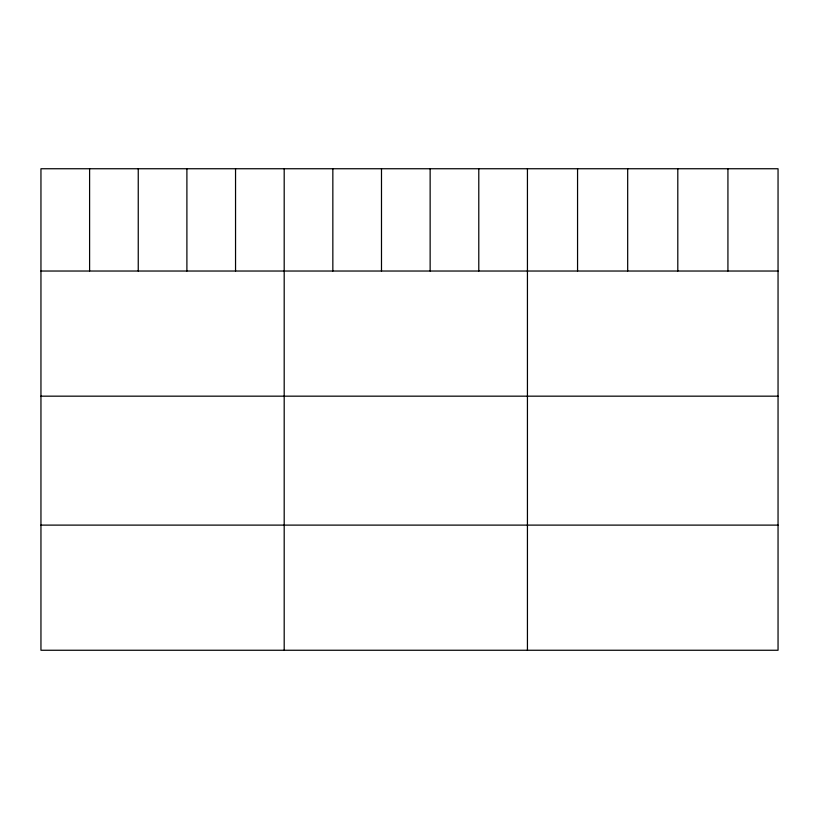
<?xml version="1.0" encoding="UTF-8"?>
<svg xmlns="http://www.w3.org/2000/svg" width="819" height="819" viewBox="0 0 819 819"><rect width="100%" height="100%" fill="white"/><g stroke="black" fill="none" stroke-linecap="round" stroke-linejoin="round"><path stroke-width="1.23" d="M778.05 271.028L778.05 650.255L40.95 650.255L40.95 168.745L778.05 168.745L778.05 271.028L40.95 271.028M40.95 396.171L778.05 396.171M40.95 525.112L778.05 525.112M727.927 168.745L727.927 271.028M677.804 168.745L677.804 271.028M627.682 168.745L627.682 271.028M577.559 168.745L577.559 271.028M527.436 168.745L527.436 650.255M478.787 168.745L478.787 271.028M430.139 168.745L430.139 271.028M381.49 168.745L381.49 271.028M332.842 168.745L332.842 271.028M284.193 168.745L284.193 650.255M235.544 168.745L235.544 271.028M186.896 168.745L186.896 271.028M138.247 168.745L138.247 271.028M89.599 168.745L89.599 271.028"/></g></svg>
